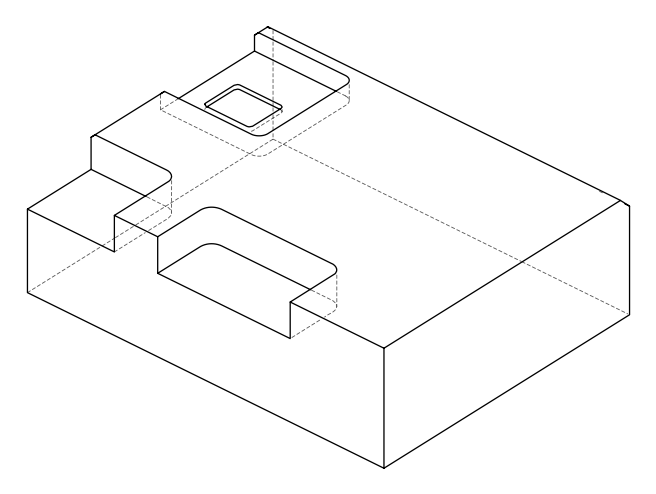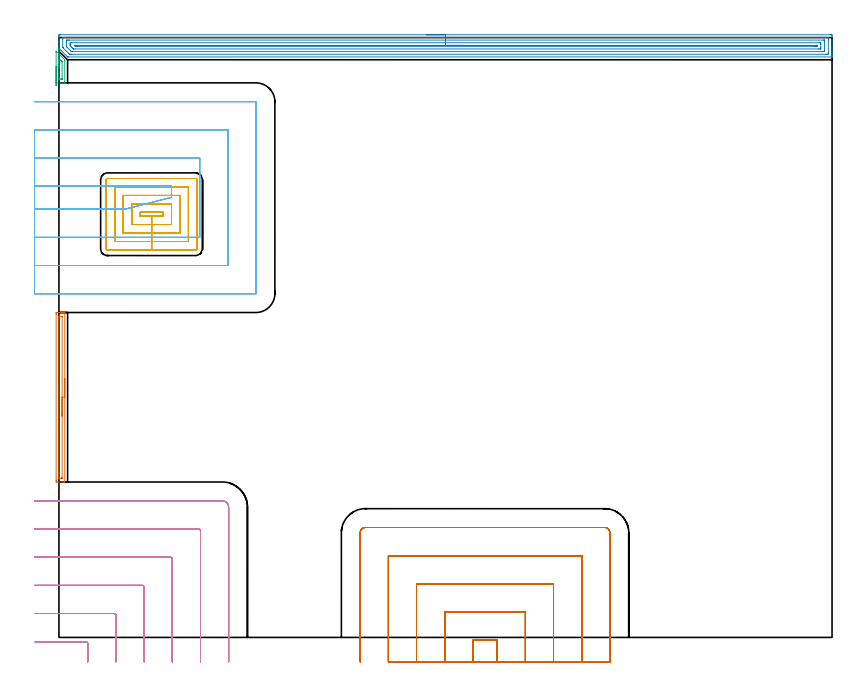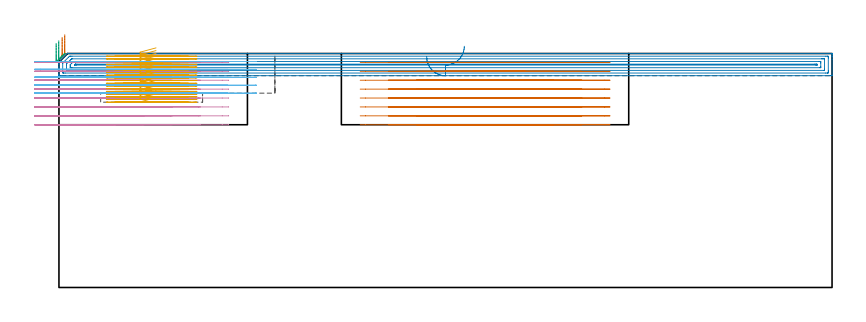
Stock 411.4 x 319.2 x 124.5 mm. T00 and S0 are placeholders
(PLAN: 7 operations, 3 tool changes, 86.7 min)
(1 AREA_MILL | FG_CHAMFER_SURFACE | UGT0205_001 | 1.62 min | 1020 mm3)
(2 AREA_MILL_1 | FG_CHAMFER_SURFACE_1 | UGT0205_001 | 16.6 min | 28641 mm3)
(3 AREA_MILL_2 | FG_CHAMFER_SURFACE_2 | UGT0205_001 | 0.41 min | 178 mm3)
(4 MILL_CORNER_NOTCH_RECTANGULAR | CORNER_NOTCH_RECTANGULAR | UGT0201_094 | Follow Part, ap 5, ae 75% | 12.16 min | 312904 mm3)
(5 MILL_RECTANGULAR_POCKET | POCKET_RECTANGULAR_STRAIGHT | UGT0201_014 | Follow Part, ap 1.5, ae 75% | 19.99 min | 61458 mm3)
(6 MILL_SLOT | SLOT_PARTIAL_RECTANGULAR | UGT0201_094 | Follow Part, ap 5, ae 75% | 13.62 min | 245190 mm3)
(7 MILL_SLOT_1 | SLOT_PARTIAL_RECTANGULAR_1 | UGT0201_094 | Follow Part, ap 5, ae 75% | 22.3 min | 394346 mm3)
(TOOL UGT0205_001 | Chamfer Mill 20 x 3 x 45 deg. | D20 FL50 Z2)
(TOOL UGT0201_094 | End mill 20 mm | D20 FL38 Z4)
(TOOL UGT0201_014 | End mill 6 mm | D6 FL24 Z4)
(OP 1 AREA_MILL)
G17 G21 G94 G90
T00 M6
G54
G17 G0 G90 X3.1 Y137.8 S1061 M3
G43 Z134.5 H0
G94 G1 Y137.762 Z133.628 F250.
Y137.648 Z132.763
Y137.459 Z131.912
Y137.197 Z131.08
Y136.863 Z130.274
Y136.46 Z129.5
Y135.992 Z128.764
Y135.46 Z128.072
Y134.871 Z127.429
Y134.228 Z126.839
Y133.536 Z126.308
Y132.8 Z125.84
Y132.026 Z125.437
Y131.22 Z125.103
Y130.388 Z124.841
Y129.536 Z124.652
Y128.672 Z124.538
Y127.8 Z124.5
Y82.832
X3.097 Y82.71 Z124.488
X3.077 Y82.707 Z124.468
X2.787 Y82.7 Z124.186
X2.213 Z123.612
X1.687 Z123.082
X-0.35 Z121.047
X-0.974 Y82.701 Z120.421
X-1.218 Y82.703 Z120.176
X-1.49 Y82.708 Z119.905
X-1.493 Y82.756 Z119.903
X-1.499 Y83.277 Z119.901
X-1.5 Y83.806 Z119.9
Y171.961
X-1.499 Y172.323 Z119.901
X-1.493 Y172.844 Z119.903
X-1.491 Y172.892 Z119.905
X-0.974 Y172.9 Z120.421
X-0.35 Z121.047
X-0.087 Z121.31
X1.687 Z123.082
X2.214 Z123.612
X2.574 Z123.972
X2.788 Z124.187
X3.077 Y172.893 Z124.468
X3.097 Y172.89 Z124.488
X3.1 Y172.768 Z124.5
Y127.8
X1.686 Z123.086
Y85.059
X1.682 Y84.836 Z123.082
X1.679 Y84.727 Z123.079
X1.674 Y84.71 Z123.074
X1.615 Y84.706 Z123.015
X1.514 Y84.703 Z122.914
X1.157 Y84.7 Z122.557
X0.047 Y84.701 Z121.447
X-0.028 Y84.703 Z121.372
X-0.06 Y84.706 Z121.34
X-0.077 Y84.71 Z121.323
X-0.079 Y84.727 Z121.321
X-0.083 Y84.836 Z121.317
X-0.086 Y85.057 Z121.314
Y170.541
X-0.082 Y170.764 Z121.318
X-0.079 Y170.873 Z121.321
X-0.074 Y170.89 Z121.326
X-0.015 Y170.894 Z121.385
X0.086 Y170.897 Z121.486
X0.443 Y170.9 Z121.843
X1.553 Y170.899 Z122.953
X1.628 Y170.897 Z123.028
X1.659 Y170.894 Z123.059
X1.677 Y170.89 Z123.077
X1.679 Y170.873 Z123.079
X1.683 Y170.764 Z123.083
X1.686 Y170.543 Z123.086
Y127.8
Y126.928 Z123.124
Y126.064 Z123.238
Y125.212 Z123.427
Y124.38 Z123.689
Y123.574 Z124.023
Y122.8 Z124.426
Y122.064 Z124.894
Y121.372 Z125.425
Y120.729 Z126.015
Y120.14 Z126.658
Y119.608 Z127.35
Y119.14 Z128.086
Y118.737 Z128.86
Y118.403 Z129.666
Y118.141 Z130.498
Y117.952 Z131.349
Y117.838 Z132.214
Y117.8 Z133.086
G0 Z134.5
M5
M2
(OP 2 AREA_MILL_1)
G17 G21 G94 G90
T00 M6
G54
G17 G0 G90 X195.7 Y320.7 S1061 M3
G43 Z134.5 H0
Z122.7
G94 G1 X195.738 Z121.828 F250.
X195.852 Z120.963
X196.041 Z120.112
X196.303 Z119.28
X196.637 Z118.474
X197.04 Z117.7
X197.509 Z116.964
X198.04 Z116.272
X198.629 Z115.629
X199.272 Z115.04
X199.964 Z114.508
X200.7 Z114.04
X201.474 Z113.637
X202.28 Z113.303
X203.112 Z113.041
X203.964 Z112.852
X204.828 Z112.738
X205.7 Z112.7
X410.779
X411.11 Y320.697 Z112.702
X411.39 Y320.692 Z112.706
X411.4 Y320.408 Z112.99
Y312.132 Z121.263
Y310.7 Z122.696
Y310.353 Z123.042
Y309.658 Z123.742
Y309.34 Z124.059
Y308.946 Z124.445
X411.391 Y308.903 Z124.488
X411.226 Y308.9 Z124.5
X5.089
X4.6 Y308.907 Z124.493
X4.572 Y308.928 Z124.472
X0.175 Y313.325 Z120.073
X0.038 Y313.466 Z119.933
X0.01 Y313.497 Z119.901
X0. Y313.813 Z119.586
Y314.105 Z119.295
Y314.8 Z118.595
Y316.037 Z117.36
Y316.579 Z116.815
Y317.098 Z116.298
Y319.866 Z113.531
X0.002 Y320.137 Z113.26
X0.008 Y320.692 Z112.706
X0.061 Y320.694 Z112.703
X0.621 Y320.7 Z112.7
X205.7
Y319.286 Z114.114
X408.059
X408.954 Y319.284 Z114.116
X408.991 Y319.282 Z114.118
X409.39 Y319.247 Z114.153
X409.398 Y318.842 Z114.558
X409.4 Y318.358 Z115.042
Y317.951 Z115.449
Y311.242 Z122.158
X409.398 Y310.837 Z122.563
X409.39 Y310.353 Z123.047
X409.027 Y310.317 Z123.083
X408.991 Y310.316 Z123.084
X408.137 Y310.314 Z123.086
X6.915
X6.02 Y310.316 Z123.084
X5.983 Y310.318 Z123.082
X5.609 Y310.353 Z123.047
X5.089 Y310.862 Z122.538
X2.409 Y313.541 Z119.859
X2.225 Y313.728 Z119.672
X2.05 Y313.911 Z119.489
X2.01 Y313.973 Z119.427
X2.005 Y314.031 Z119.369
X2.001 Y314.152 Z119.248
X2. Y318.358 Z115.042
X2.002 Y318.763 Z114.637
X2.01 Y319.247 Z114.153
X2.373 Y319.283 Z114.117
X2.409 Y319.284 Z114.116
X3.263 Y319.286 Z114.114
X205.7
Y317.872 Z115.528
X406.8 Y317.871 Z115.529
X407.204 Y317.869 Z115.531
X407.339 Y317.867 Z115.533
X407.379 Y317.865 Z115.535
X407.39 Y317.793 Z115.607
X407.395 Y317.663 Z115.737
X407.398 Y317.468 Z115.932
X407.4 Y317.274 Z116.126
X407.399 Y312.132 Z121.268
X407.397 Y311.94 Z121.46
X407.39 Y311.749 Z121.651
X407.204 Y311.736 Z121.664
X406.713 Y311.731 Z121.669
X406.311 Y311.729 Z121.671
X405.822
X7.282
X6.877 Y311.73 Z121.67
X6.742 Y311.732 Z121.668
X6.694 Y311.735 Z121.665
X6.672 Y311.739 Z121.661
X6.653 Y311.755 Z121.645
X6.574 Y311.829 Z121.571
X6.268 Y312.132 Z121.268
X5.983 Y312.416 Z120.984
X4.196 Y314.205 Z119.195
X4.052 Y314.356 Z119.044
X4.018 Y314.393 Z119.007
X4.01 Y314.476 Z118.924
X4.005 Y314.605 Z118.795
X4.001 Y314.8 Z118.6
X4. Y314.995 Z118.405
Y316.774 Z116.626
X4.001 Y317.468 Z115.932
X4.003 Y317.661 Z115.739
X4.01 Y317.852 Z115.548
X4.196 Y317.865 Z115.535
X4.687 Y317.869 Z115.531
X5.089 Y317.871 Z115.529
X5.578 Y317.872 Z115.528
X205.7
Y316.457 Z116.943
X404.646
X405.32 Y316.45 Z116.95
X405.39 Y316.445 Z116.955
X405.395 Y316.345 Z117.055
X405.398 Y316.132 Z117.268
X405.4 Y315.707 Z117.693
Y313.928 Z119.472
X405.398 Y313.474 Z119.926
X405.395 Y313.256 Z120.144
X405.39 Y313.154 Z120.246
X405.288 Y313.149 Z120.251
X404.524 Y313.143 Z120.257
X404.401
X8.541
X7.77 Y313.148 Z120.252
X7.726 Y313.15 Z120.25
X7.685 Y313.176 Z120.224
X7.606 Y313.247 Z120.153
X7.492 Y313.357 Z120.043
X6.877 Y313.972 Z119.428
X6.06 Y314.8 Z118.6
X6.01 Y314.857 Z118.543
X6.005 Y314.909 Z118.491
X6.002 Y315.018 Z118.382
X6. Y315.236 Z118.164
Y315.689 Z117.711
X6.002 Y316.132 Z117.268
X6.005 Y316.345 Z117.055
X6.01 Y316.445 Z116.955
X6.08 Y316.45 Z116.95
X6.754 Y316.457 Z116.943
X6.877
X205.7
Y315.043 Z118.357
X402.736
X403.388 Y315.041 Z118.359
X403.39 Y315.039 Z118.361
X403.397 Y315.032 Z118.368
X403.394 Y314.8 Z118.6
X403.39 Y314.635 Z118.765
X403.379 Y314.564 Z118.836
X403.225 Y314.561 Z118.839
X402.979 Y314.558 Z118.842
X402.736 Y314.557 Z118.843
X402.087
X9.557
X8.906 Y314.559 Z118.841
X8.787 Y314.562 Z118.838
X8.76 Y314.564 Z118.836
X8.726 Y314.584 Z118.816
X8.664 Y314.639 Z118.761
X8.503 Y314.8 Z118.6
X8.342 Y314.968 Z118.432
X8.289 Y315.037 Z118.363
X8.338 Y315.039 Z118.361
X8.421 Y315.042 Z118.358
X8.664 Y315.043 Z118.357
X9.313
X205.7
X206.572 Z118.395
X207.437 Z118.509
X208.288 Z118.698
X209.12 Z118.96
X209.926 Z119.294
X210.7 Z119.697
X211.436 Z120.165
X212.128 Z120.696
X212.771 Z121.286
X213.36 Z121.929
X213.892 Z122.621
X214.36 Z123.357
X214.763 Z124.131
X215.097 Z124.937
X215.359 Z125.769
X215.548 Z126.62
X215.662 Z127.485
X215.7 Z128.357
G0 Z134.5
M5
M2
(OP 3 AREA_MILL_2)
G17 G21 G94 G90
T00 M6
G54
G17 G0 G90 X-1.5 Y293.55 S1061 M3
G43 Z134.5 H0
Z129.9
G94 G1 Y293.588 Z129.028 F250.
Y293.702 Z128.164
Y293.891 Z127.312
Y294.153 Z126.48
Y294.487 Z125.674
Y294.89 Z124.9
Y295.358 Z124.164
Y295.89 Z123.472
Y296.479 Z122.829
Y297.122 Z122.24
Y297.814 Z121.708
Y298.55 Z121.24
Y299.324 Z120.837
Y300.13 Z120.503
Y300.962 Z120.241
Y301.813 Z120.052
Y302.678 Z119.938
Y303.55 Z119.9
Y311.831
X-1.498 Y311.911 Z119.901
X-1.491 Y311.983 Z119.905
X-1.417 Y311.916 Z119.979
X-1.303 Y311.803 Z120.095
X3.028 Y307.472 Z124.427
X3.099 Y307.395 Z124.485
X3.1 Y307.087 Z124.5
X3.098 Y295.591 Z124.498
X3.095 Y295.147 Z124.495
Y295.122 Z124.492
X3.092 Y295.103 Z124.487
X3.091 Y295.101 Z124.486
X3.036 Y295.1 Z124.433
X2.983 Z124.381
X-1.221 Z120.177
X-1.491 Y295.11 Z119.905
X-1.499 Y295.314 Z119.899
X-1.5 Y303.55 Z119.9
X-0.086 Z121.314
Y307.97
X-0.081 Y308.08 Z121.319
X-0.079 Y308.117 Z121.321
X-0.012 Y308.062 Z121.388
X1.125 Y306.924 Z122.525
X1.445 Y306.598 Z122.845
X1.656 Y306.383 Z123.056
X1.679 Y306.338 Z123.079
X1.681 Y306.314 Z123.081
X1.686 Y306.204 Z123.086
X1.684 Y297.362 Z123.084
X1.68 Y297.14 Z123.08
X1.678 Y297.116 Z123.078
X1.675 Y297.11 Z123.075
X1.634 Y297.107 Z123.034
X1.495 Y297.102 Z122.895
X1.321 Y297.1 Z122.721
X1.061 Z122.461
X-0.01 Y297.101 Z121.39
X-0.04 Y297.104 Z121.36
X-0.07 Y297.11 Z121.33
X-0.079 Y297.118 Z121.321
X-0.081 Y297.14 Z121.319
X-0.086 Y297.359 Z121.314
Y303.55
Y304.422 Z121.352
Y305.286 Z121.466
Y306.138 Z121.655
Y306.97 Z121.917
Y307.776 Z122.251
Y308.55 Z122.654
Y309.286 Z123.123
Y309.978 Z123.654
Y310.621 Z124.243
Y311.21 Z124.886
Y311.741 Z125.578
Y312.21 Z126.314
Y312.613 Z127.088
Y312.947 Z127.894
Y313.209 Z128.726
Y313.398 Z129.578
Y313.512 Z130.443
Y313.55 Z131.314
G0 Z134.5
M5
M2
(OP 4 MILL_CORNER_NOTCH_RECTANGULAR)
G17 G21 G94 G90
T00 M6
G54
G17 G0 G90 X15.3 Y-13. S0 M3
G43 Z134.5 H0
Z119.762
G94 G1 Y-10. F250.
Y-3.294 F500.
G3 X14.306 Y-2.3 R1.
G1 X-9.732
X-12.732 F250.
G0 Z134.5
X30.3 Y-13.
Z119.762
G1 Y-10.
Y11.706 F500.
G3 X29.306 Y12.7 R1.
G1 X-10.
X-13. F250.
G0 Z134.5
X45.3 Y-13.
Z119.762
G1 Y-10.
Y26.705 F500.
G3 X44.305 Y27.7 R1.
G1 X-10.
X-13. F250.
G0 Z134.5
X60.3 Y-13.
Z119.762
G1 Y-10.
Y41.705 F500.
G3 X59.305 Y42.7 R1.
G1 X-10.
X-13. F250.
G0 Z134.5
X75.3 Y-13.
Z119.762
G1 Y-10.
Y56.705 F500.
G3 X74.305 Y57.7 R1.
G1 X-10.
X-13. F250.
G0 Z134.5
X90.3 Y-13.
Z119.762
G1 Y-10.
Y69.3 F500.
G3 X86.9 Y72.7 R3.4
G1 X-10.
X-13. F250.
G0 Z134.5
X15.3 Y-13.
Z115.025
G1 Y-10.
Y-3.294 F500.
G3 X14.306 Y-2.3 R1.
G1 X-9.732
X-12.732 F250.
G0 Z134.5
X30.3 Y-13.
Z115.025
G1 Y-10.
Y11.706 F500.
G3 X29.306 Y12.7 R1.
G1 X-10.
X-13. F250.
G0 Z134.5
X45.3 Y-13.
Z115.025
G1 Y-10.
Y26.705 F500.
G3 X44.305 Y27.7 R1.
G1 X-10.
X-13. F250.
G0 Z134.5
X60.3 Y-13.
Z115.025
G1 Y-10.
Y41.705 F500.
G3 X59.305 Y42.7 R1.
G1 X-10.
X-13. F250.
G0 Z134.5
X75.3 Y-13.
Z115.025
G1 Y-10.
Y56.705 F500.
G3 X74.305 Y57.7 R1.
G1 X-10.
X-13. F250.
G0 Z134.5
X90.3 Y-13.
Z115.025
G1 Y-10.
Y69.3 F500.
G3 X86.9 Y72.7 R3.4
G1 X-10.
X-13. F250.
G0 Z134.5
X15.3 Y-13.
Z110.287
G1 Y-10.
Y-3.294 F500.
G3 X14.306 Y-2.3 R1.
G1 X-9.732
X-12.732 F250.
G0 Z134.5
X30.3 Y-13.
Z110.287
G1 Y-10.
Y11.706 F500.
G3 X29.306 Y12.7 R1.
G1 X-10.
X-13. F250.
G0 Z134.5
X45.3 Y-13.
Z110.287
G1 Y-10.
Y26.705 F500.
G3 X44.305 Y27.7 R1.
G1 X-10.
X-13. F250.
G0 Z134.5
X60.3 Y-13.
Z110.287
G1 Y-10.
Y41.705 F500.
G3 X59.305 Y42.7 R1.
G1 X-10.
X-13. F250.
G0 Z134.5
X75.3 Y-13.
Z110.287
G1 Y-10.
Y56.705 F500.
G3 X74.305 Y57.7 R1.
G1 X-10.
X-13. F250.
G0 Z134.5
X90.3 Y-13.
Z110.287
G1 Y-10.
Y69.3 F500.
G3 X86.9 Y72.7 R3.4
G1 X-10.
X-13. F250.
G0 Z134.5
X15.3 Y-13.
Z105.55
G1 Y-10.
Y-3.294 F500.
G3 X14.306 Y-2.3 R1.
G1 X-9.732
X-12.732 F250.
G0 Z134.5
X30.3 Y-13.
Z105.55
G1 Y-10.
Y11.706 F500.
G3 X29.306 Y12.7 R1.
G1 X-10.
X-13. F250.
G0 Z134.5
X45.3 Y-13.
Z105.55
G1 Y-10.
Y26.705 F500.
G3 X44.305 Y27.7 R1.
G1 X-10.
X-13. F250.
G0 Z134.5
X60.3 Y-13.
Z105.55
G1 Y-10.
Y41.705 F500.
G3 X59.305 Y42.7 R1.
G1 X-10.
X-13. F250.
G0 Z134.5
X75.3 Y-13.
Z105.55
G1 Y-10.
Y56.705 F500.
G3 X74.305 Y57.7 R1.
G1 X-10.
X-13. F250.
G0 Z134.5
X90.3 Y-13.
Z105.55
G1 Y-10.
Y69.3 F500.
G3 X86.9 Y72.7 R3.4
G1 X-10.
X-13. F250.
G0 Z134.5
X15.3 Y-13.
Z100.812
G1 Y-10.
Y-3.294 F500.
G3 X14.306 Y-2.3 R1.
G1 X-9.732
X-12.732 F250.
G0 Z134.5
X30.3 Y-13.
Z100.812
G1 Y-10.
Y11.706 F500.
G3 X29.306 Y12.7 R1.
G1 X-10.
X-13. F250.
G0 Z134.5
X45.3 Y-13.
Z100.812
G1 Y-10.
Y26.705 F500.
G3 X44.305 Y27.7 R1.
G1 X-10.
X-13. F250.
G0 Z134.5
X60.3 Y-13.
Z100.812
G1 Y-10.
Y41.705 F500.
G3 X59.305 Y42.7 R1.
G1 X-10.
X-13. F250.
G0 Z134.5
X75.3 Y-13.
Z100.812
G1 Y-10.
Y56.705 F500.
G3 X74.305 Y57.7 R1.
G1 X-10.
X-13. F250.
G0 Z134.5
X90.3 Y-13.
Z100.812
G1 Y-10.
Y69.3 F500.
G3 X86.9 Y72.7 R3.4
G1 X-10.
X-13. F250.
G0 Z134.5
X15.3 Y-13.
Z96.075
G1 Y-10.
Y-3.294 F500.
G3 X14.306 Y-2.3 R1.
G1 X-9.732
X-12.732 F250.
G0 Z134.5
X30.3 Y-13.
Z96.075
G1 Y-10.
Y11.706 F500.
G3 X29.306 Y12.7 R1.
G1 X-10.
X-13. F250.
G0 Z134.5
X45.3 Y-13.
Z96.075
G1 Y-10.
Y26.705 F500.
G3 X44.305 Y27.7 R1.
G1 X-10.
X-13. F250.
G0 Z134.5
X60.3 Y-13.
Z96.075
G1 Y-10.
Y41.705 F500.
G3 X59.305 Y42.7 R1.
G1 X-10.
X-13. F250.
G0 Z134.5
X75.3 Y-13.
Z96.075
G1 Y-10.
Y56.705 F500.
G3 X74.305 Y57.7 R1.
G1 X-10.
X-13. F250.
G0 Z134.5
X90.3 Y-13.
Z96.075
G1 Y-10.
Y69.3 F500.
G3 X86.9 Y72.7 R3.4
G1 X-10.
X-13. F250.
G0 Z134.5
X15.3 Y-13.
Z91.337
G1 Y-10.
Y-3.294 F500.
G3 X14.306 Y-2.3 R1.
G1 X-9.732
X-12.732 F250.
G0 Z134.5
X30.3 Y-13.
Z91.337
G1 Y-10.
Y11.706 F500.
G3 X29.306 Y12.7 R1.
G1 X-10.
X-13. F250.
G0 Z134.5
X45.3 Y-13.
Z91.337
G1 Y-10.
Y26.705 F500.
G3 X44.305 Y27.7 R1.
G1 X-10.
X-13. F250.
G0 Z134.5
X60.3 Y-13.
Z91.337
G1 Y-10.
Y41.705 F500.
G3 X59.305 Y42.7 R1.
G1 X-10.
X-13. F250.
G0 Z134.5
X75.3 Y-13.
Z91.337
G1 Y-10.
Y56.705 F500.
G3 X74.305 Y57.7 R1.
G1 X-10.
X-13. F250.
G0 Z134.5
X90.3 Y-13.
Z91.337
G1 Y-10.
Y69.3 F500.
G3 X86.9 Y72.7 R3.4
G1 X-10.
X-13. F250.
G0 Z134.5
X15.3 Y-13.
Z86.6
G1 Y-10.
Y-3.294 F500.
G3 X14.306 Y-2.3 R1.
G1 X-9.732
X-12.732 F250.
G0 Z134.5
X30.3 Y-13.
Z86.6
G1 Y-10.
Y11.706 F500.
G3 X29.306 Y12.7 R1.
G1 X-10.
X-13. F250.
G0 Z134.5
X45.3 Y-13.
Z86.6
G1 Y-10.
Y26.705 F500.
G3 X44.305 Y27.7 R1.
G1 X-10.
X-13. F250.
G0 Z134.5
X60.3 Y-13.
Z86.6
G1 Y-10.
Y41.705 F500.
G3 X59.305 Y42.7 R1.
G1 X-10.
X-13. F250.
G0 Z134.5
X75.3 Y-13.
Z86.6
G1 Y-10.
Y56.705 F500.
G3 X74.305 Y57.7 R1.
G1 X-10.
X-13. F250.
G0 Z134.5
X90.3 Y-13.
Z86.6
G1 Y-10.
Y69.3 F500.
G3 X86.9 Y72.7 R3.4
G1 X-10.
X-13. F250.
G0 Z134.5
M5
M2
(OP 5 MILL_RECTANGULAR_POCKET)
G17 G21 G94 G90
T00 M6
G54
G17 G0 G90 X51.666 Y226.2 S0 M3
G43 Z134.5 H0
Z127.5
G94 G1 X43.2 Z125.231 F250.
Y224.2 Z124.696
X49.3 Z123.061
X55.4 F500.
Y226.2
X43.2
Y224.2
X49.3
Y219.7
X59.9
Y230.7
X38.7
Y219.7
X49.3
Y215.2
X64.4
Y235.2
X34.2
Y215.2
X49.3
Y210.7
X68.9
Y239.7
X29.7
Y210.7
X49.3
Y206.2
X72.8
G3 X73.4 Y206.8 R0.6
G1 Y243.6
G3 X72.8 Y244.2 R0.6
G1 X25.8
G3 X25.2 Y243.6 R0.6
G1 Y206.8
G3 X25.8 Y206.2 R0.6
G1 X49.3
X50.3
G0 X51.666 Y226.2 Z126.061
G1 X43.2 Z123.793 F250.
Y224.2 Z123.257
X49.3 Z121.622
X55.4 F500.
Y226.2
X43.2
Y224.2
X49.3
Y219.7
X59.9
Y230.7
X38.7
Y219.7
X49.3
Y215.2
X64.4
Y235.2
X34.2
Y215.2
X49.3
Y210.7
X68.9
Y239.7
X29.7
Y210.7
X49.3
Y206.2
X72.8
G3 X73.4 Y206.8 R0.6
G1 Y243.6
G3 X72.8 Y244.2 R0.6
G1 X25.8
G3 X25.2 Y243.6 R0.6
G1 Y206.8
G3 X25.8 Y206.2 R0.6
G1 X49.3
X50.3
G0 X51.666 Y226.2 Z124.622
G1 X43.2 Z122.354 F250.
Y224.2 Z121.818
X49.3 Z120.183
X55.4 F500.
Y226.2
X43.2
Y224.2
X49.3
Y219.7
X59.9
Y230.7
X38.7
Y219.7
X49.3
Y215.2
X64.4
Y235.2
X34.2
Y215.2
X49.3
Y210.7
X68.9
Y239.7
X29.7
Y210.7
X49.3
Y206.2
X72.8
G3 X73.4 Y206.8 R0.6
G1 Y243.6
G3 X72.8 Y244.2 R0.6
G1 X25.8
G3 X25.2 Y243.6 R0.6
G1 Y206.8
G3 X25.8 Y206.2 R0.6
G1 X49.3
X50.3
G0 X51.666 Y226.2 Z123.183
G1 X43.2 Z120.915 F250.
Y224.2 Z120.379
X49.3 Z118.744
X55.4 F500.
Y226.2
X43.2
Y224.2
X49.3
Y219.7
X59.9
Y230.7
X38.7
Y219.7
X49.3
Y215.2
X64.4
Y235.2
X34.2
Y215.2
X49.3
Y210.7
X68.9
Y239.7
X29.7
Y210.7
X49.3
Y206.2
X72.8
G3 X73.4 Y206.8 R0.6
G1 Y243.6
G3 X72.8 Y244.2 R0.6
G1 X25.8
G3 X25.2 Y243.6 R0.6
G1 Y206.8
G3 X25.8 Y206.2 R0.6
G1 X49.3
X50.3
G0 X51.666 Y226.2 Z121.744
G1 X43.2 Z119.476 F250.
Y224.2 Z118.94
X49.3 Z117.305
X55.4 F500.
Y226.2
X43.2
Y224.2
X49.3
Y219.7
X59.9
Y230.7
X38.7
Y219.7
X49.3
Y215.2
X64.4
Y235.2
X34.2
Y215.2
X49.3
Y210.7
X68.9
Y239.7
X29.7
Y210.7
X49.3
Y206.2
X72.8
G3 X73.4 Y206.8 R0.6
G1 Y243.6
G3 X72.8 Y244.2 R0.6
G1 X25.8
G3 X25.2 Y243.6 R0.6
G1 Y206.8
G3 X25.8 Y206.2 R0.6
G1 X49.3
X50.3
G0 X51.666 Y226.2 Z120.305
G1 X43.2 Z118.037 F250.
Y224.2 Z117.501
X49.3 Z115.867
X55.4 F500.
Y226.2
X43.2
Y224.2
X49.3
Y219.7
X59.9
Y230.7
X38.7
Y219.7
X49.3
Y215.2
X64.4
Y235.2
X34.2
Y215.2
X49.3
Y210.7
X68.9
Y239.7
X29.7
Y210.7
X49.3
Y206.2
X72.8
G3 X73.4 Y206.8 R0.6
G1 Y243.6
G3 X72.8 Y244.2 R0.6
G1 X25.8
G3 X25.2 Y243.6 R0.6
G1 Y206.8
G3 X25.8 Y206.2 R0.6
G1 X49.3
X50.3
G0 X51.666 Y226.2 Z118.867
G1 X43.2 Z116.598 F250.
Y224.2 Z116.062
X49.3 Z114.428
X55.4 F500.
Y226.2
X43.2
Y224.2
X49.3
Y219.7
X59.9
Y230.7
X38.7
Y219.7
X49.3
Y215.2
X64.4
Y235.2
X34.2
Y215.2
X49.3
Y210.7
X68.9
Y239.7
X29.7
Y210.7
X49.3
Y206.2
X72.8
G3 X73.4 Y206.8 R0.6
G1 Y243.6
G3 X72.8 Y244.2 R0.6
G1 X25.8
G3 X25.2 Y243.6 R0.6
G1 Y206.8
G3 X25.8 Y206.2 R0.6
G1 X49.3
X50.3
G0 X51.666 Y226.2 Z117.428
G1 X43.2 Z115.159 F250.
Y224.2 Z114.623
X49.3 Z112.989
X55.4 F500.
Y226.2
X43.2
Y224.2
X49.3
Y219.7
X59.9
Y230.7
X38.7
Y219.7
X49.3
Y215.2
X64.4
Y235.2
X34.2
Y215.2
X49.3
Y210.7
X68.9
Y239.7
X29.7
Y210.7
X49.3
Y206.2
X72.8
G3 X73.4 Y206.8 R0.6
G1 Y243.6
G3 X72.8 Y244.2 R0.6
G1 X25.8
G3 X25.2 Y243.6 R0.6
G1 Y206.8
G3 X25.8 Y206.2 R0.6
G1 X49.3
X50.3
G0 X51.666 Y226.2 Z115.989
G1 X43.2 Z113.72 F250.
Y224.2 Z113.184
X49.3 Z111.55
X55.4 F500.
Y226.2
X43.2
Y224.2
X49.3
Y219.7
X59.9
Y230.7
X38.7
Y219.7
X49.3
Y215.2
X64.4
Y235.2
X34.2
Y215.2
X49.3
Y210.7
X68.9
Y239.7
X29.7
Y210.7
X49.3
Y206.2
X72.8
G3 X73.4 Y206.8 R0.6
G1 Y243.6
G3 X72.8 Y244.2 R0.6
G1 X25.8
G3 X25.2 Y243.6 R0.6
G1 Y206.8
G3 X25.8 Y206.2 R0.6
G1 X49.3
X50.3
G0 X51.666 Y226.2 Z114.55
G1 X43.2 Z112.281 F250.
Y224.2 Z111.746
X49.3 Z110.111
X55.4 F500.
Y226.2
X43.2
Y224.2
X49.3
Y219.7
X59.9
Y230.7
X38.7
Y219.7
X49.3
Y215.2
X64.4
Y235.2
X34.2
Y215.2
X49.3
Y210.7
X68.9
Y239.7
X29.7
Y210.7
X49.3
Y206.2
X72.8
G3 X73.4 Y206.8 R0.6
G1 Y243.6
G3 X72.8 Y244.2 R0.6
G1 X25.8
G3 X25.2 Y243.6 R0.6
G1 Y206.8
G3 X25.8 Y206.2 R0.6
G1 X49.3
X50.3
G0 X51.666 Y226.2 Z113.111
G1 X43.2 Z110.843 F250.
Y224.2 Z110.307
X49.3 Z108.672
X55.4 F500.
Y226.2
X43.2
Y224.2
X49.3
Y219.7
X59.9
Y230.7
X38.7
Y219.7
X49.3
Y215.2
X64.4
Y235.2
X34.2
Y215.2
X49.3
Y210.7
X68.9
Y239.7
X29.7
Y210.7
X49.3
Y206.2
X72.8
G3 X73.4 Y206.8 R0.6
G1 Y243.6
G3 X72.8 Y244.2 R0.6
G1 X25.8
G3 X25.2 Y243.6 R0.6
G1 Y206.8
G3 X25.8 Y206.2 R0.6
G1 X49.3
X50.3
G0 X51.666 Y226.2 Z111.672
G1 X43.2 Z109.404 F250.
Y224.2 Z108.868
X49.3 Z107.233
X55.4 F500.
Y226.2
X43.2
Y224.2
X49.3
Y219.7
X59.9
Y230.7
X38.7
Y219.7
X49.3
Y215.2
X64.4
Y235.2
X34.2
Y215.2
X49.3
Y210.7
X68.9
Y239.7
X29.7
Y210.7
X49.3
Y206.2
X72.8
G3 X73.4 Y206.8 R0.6
G1 Y243.6
G3 X72.8 Y244.2 R0.6
G1 X25.8
G3 X25.2 Y243.6 R0.6
G1 Y206.8
G3 X25.8 Y206.2 R0.6
G1 X49.3
X50.3
G0 X51.666 Y226.2 Z110.233
G1 X43.2 Z107.965 F250.
Y224.2 Z107.429
X49.3 Z105.794
X55.4 F500.
Y226.2
X43.2
Y224.2
X49.3
Y219.7
X59.9
Y230.7
X38.7
Y219.7
X49.3
Y215.2
X64.4
Y235.2
X34.2
Y215.2
X49.3
Y210.7
X68.9
Y239.7
X29.7
Y210.7
X49.3
Y206.2
X72.8
G3 X73.4 Y206.8 R0.6
G1 Y243.6
G3 X72.8 Y244.2 R0.6
G1 X25.8
G3 X25.2 Y243.6 R0.6
G1 Y206.8
G3 X25.8 Y206.2 R0.6
G1 X49.3
X50.3
G0 X51.666 Y226.2 Z108.794
G1 X43.2 Z106.526 F250.
Y224.2 Z105.99
X49.3 Z104.356
X55.4 F500.
Y226.2
X43.2
Y224.2
X49.3
Y219.7
X59.9
Y230.7
X38.7
Y219.7
X49.3
Y215.2
X64.4
Y235.2
X34.2
Y215.2
X49.3
Y210.7
X68.9
Y239.7
X29.7
Y210.7
X49.3
Y206.2
X72.8
G3 X73.4 Y206.8 R0.6
G1 Y243.6
G3 X72.8 Y244.2 R0.6
G1 X25.8
G3 X25.2 Y243.6 R0.6
G1 Y206.8
G3 X25.8 Y206.2 R0.6
G1 X49.3
X50.3
G0 X51.666 Y226.2 Z107.356
G1 X43.2 Z105.087 F250.
Y224.2 Z104.551
X49.3 Z102.917
X55.4 F500.
Y226.2
X43.2
Y224.2
X49.3
Y219.7
X59.9
Y230.7
X38.7
Y219.7
X49.3
Y215.2
X64.4
Y235.2
X34.2
Y215.2
X49.3
Y210.7
X68.9
Y239.7
X29.7
Y210.7
X49.3
Y206.2
X72.8
G3 X73.4 Y206.8 R0.6
G1 Y243.6
G3 X72.8 Y244.2 R0.6
G1 X25.8
G3 X25.2 Y243.6 R0.6
G1 Y206.8
G3 X25.8 Y206.2 R0.6
G1 X49.3
X50.3
G0 X51.666 Y226.2 Z105.917
G1 X43.2 Z103.648 F250.
Y224.2 Z103.112
X49.3 Z101.478
X55.4 F500.
Y226.2
X43.2
Y224.2
X49.3
Y219.7
X59.9
Y230.7
X38.7
Y219.7
X49.3
Y215.2
X64.4
Y235.2
X34.2
Y215.2
X49.3
Y210.7
X68.9
Y239.7
X29.7
Y210.7
X49.3
Y206.2
X72.8
G3 X73.4 Y206.8 R0.6
G1 Y243.6
G3 X72.8 Y244.2 R0.6
G1 X25.8
G3 X25.2 Y243.6 R0.6
G1 Y206.8
G3 X25.8 Y206.2 R0.6
G1 X49.3
X50.3
G0 X51.666 Y226.2 Z104.478
G1 X43.2 Z102.209 F250.
Y224.2 Z101.673
X49.3 Z100.039
X55.4 F500.
Y226.2
X43.2
Y224.2
X49.3
Y219.7
X59.9
Y230.7
X38.7
Y219.7
X49.3
Y215.2
X64.4
Y235.2
X34.2
Y215.2
X49.3
Y210.7
X68.9
Y239.7
X29.7
Y210.7
X49.3
Y206.2
X72.8
G3 X73.4 Y206.8 R0.6
G1 Y243.6
G3 X72.8 Y244.2 R0.6
G1 X25.8
G3 X25.2 Y243.6 R0.6
G1 Y206.8
G3 X25.8 Y206.2 R0.6
G1 X49.3
X50.3
G0 X51.666 Y226.2 Z103.039
G1 X43.2 Z100.77 F250.
Y224.2 Z100.234
X49.3 Z98.6
X55.4 F500.
Y226.2
X43.2
Y224.2
X49.3
Y219.7
X59.9
Y230.7
X38.7
Y219.7
X49.3
Y215.2
X64.4
Y235.2
X34.2
Y215.2
X49.3
Y210.7
X68.9
Y239.7
X29.7
Y210.7
X49.3
Y206.2
X72.8
G3 X73.4 Y206.8 R0.6
G1 Y243.6
G3 X72.8 Y244.2 R0.6
G1 X25.8
G3 X25.2 Y243.6 R0.6
G1 Y206.8
G3 X25.8 Y206.2 R0.6
G1 X49.3
X50.3
G0 Z134.5
M5
M2
(OP 6 MILL_SLOT)
G17 G21 G94 G90
T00 M6
G54
G17 G0 G90 X-13. Y227.9 S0 M3
G43 Z134.5 H0
Z120.28
G94 G1 X-10. F250.
X32.2 F500.
X35.2 F250.
X59.9 Y234.199 F500.
Y237.199 F250.
Y240.1 F500.
X-10.
X-13. F250.
Y212.9
X-10.
X74.9 F500.
Y255.1
X-10.
X-13. F250.
Y197.9
X-10.
X89.9 F500.
Y270.1
X-10.
X-13. F250.
Y182.9
X-10.
X104.8 F500.
X104.855 Y182.905
X104.895 Y182.945
X104.9 Y183.
Y285.
X104.895 Y285.055
X104.855 Y285.095
X104.8 Y285.1
X-10.
X-13. F250.
G0 Y227.9 Z116.06
G1 X-10.
X32.2 F500.
X35.2 F250.
X59.9 Y234.199 F500.
Y237.199 F250.
Y240.1 F500.
X-10.
X-13. F250.
Y212.9
X-10.
X74.9 F500.
Y255.1
X-10.
X-13. F250.
Y197.9
X-10.
X89.9 F500.
Y270.1
X-10.
X-13. F250.
Y182.9
X-10.
X104.8 F500.
X104.855 Y182.905
X104.895 Y182.945
X104.9 Y183.
Y285.
X104.895 Y285.055
X104.855 Y285.095
X104.8 Y285.1
X-10.
X-13. F250.
G0 Y227.9 Z111.84
G1 X-10.
X32.2 F500.
X35.2 F250.
X59.9 Y234.2 F500.
Y237.2 F250.
Y240.1 F500.
X-10.
X-13. F250.
Y212.9
X-10.
X74.9 F500.
Y255.1
X-10.
X-13. F250.
Y197.9
X-10.
X89.9 F500.
Y270.1
X-10.
X-13. F250.
Y182.9
X-10.
X104.8 F500.
X104.855 Y182.905
X104.895 Y182.945
X104.9 Y183.
Y285.
X104.895 Y285.055
X104.855 Y285.095
X104.8 Y285.1
X-10.
X-13. F250.
G0 Y227.9 Z107.62
G1 X-10.
X32.2 F500.
X35.2 F250.
X59.9 Y234.2 F500.
Y237.2 F250.
Y240.1 F500.
X-10.
X-13. F250.
Y212.9
X-10.
X74.9 F500.
Y255.1
X-10.
X-13. F250.
Y197.9
X-10.
X89.9 F500.
Y270.1
X-10.
X-13. F250.
Y182.9
X-10.
X104.8 F500.
X104.855 Y182.905
X104.895 Y182.945
X104.9 Y183.
Y285.
X104.895 Y285.055
X104.855 Y285.095
X104.8 Y285.1
X-10.
X-13. F250.
G0 Y227.9 Z103.4
G1 X-10.
X32.2 F500.
X35.2 F250.
X59.9 Y234.2 F500.
Y237.2 F250.
Y240.1 F500.
X-10.
X-13. F250.
Y212.9
X-10.
X74.9 F500.
Y255.1
X-10.
X-13. F250.
Y197.9
X-10.
X89.9 F500.
Y270.1
X-10.
X-13. F250.
Y182.9
X-10.
X104.8 F500.
X104.855 Y182.905
X104.895 Y182.945
X104.9 Y183.
Y285.
X104.895 Y285.055
X104.855 Y285.095
X104.8 Y285.1
X-10.
X-13. F250.
G0 Z134.5
M5
M2
(OP 7 MILL_SLOT_1)
G17 G21 G94 G90
T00 M6
G54
G17 G0 G90 X233.2 Y-13. S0 M3
G43 Z134.5 H0
Z119.762
G94 G1 Y-10. F250.
Y-1.5 F500.
X220.3
Y-10.
Y-13. F250.
X248.2
Y-10.
Y13.5 F500.
X205.3
Y-10.
Y-13. F250.
X263.2
Y-10.
Y28.5 F500.
X190.3
Y-10.
Y-13. F250.
X278.2
Y-10.
Y43.5 F500.
X175.3
Y-10.
Y-13. F250.
X293.2
Y-10.
Y55.7 F500.
G3 X290.4 Y58.5 R2.8
G1 X163.1
G3 X160.3 Y55.7 R2.8
G1 Y-10.
Y-13. F250.
G0 X233.2 Z115.025
G1 Y-10.
Y-1.5 F500.
X220.3
Y-10.
Y-13. F250.
X248.2
Y-10.
Y13.5 F500.
X205.3
Y-10.
Y-13. F250.
X263.2
Y-10.
Y28.5 F500.
X190.3
Y-10.
Y-13. F250.
X278.2
Y-10.
Y43.5 F500.
X175.3
Y-10.
Y-13. F250.
X293.2
Y-10.
Y55.7 F500.
G3 X290.4 Y58.5 R2.8
G1 X163.1
G3 X160.3 Y55.7 R2.8
G1 Y-10.
Y-13. F250.
G0 X233.2 Z110.287
G1 Y-10.
Y-1.5 F500.
X220.3
Y-10.
Y-13. F250.
X248.2
Y-10.
Y13.5 F500.
X205.3
Y-10.
Y-13. F250.
X263.2
Y-10.
Y28.5 F500.
X190.3
Y-10.
Y-13. F250.
X278.2
Y-10.
Y43.5 F500.
X175.3
Y-10.
Y-13. F250.
X293.2
Y-10.
Y55.7 F500.
G3 X290.4 Y58.5 R2.8
G1 X163.1
G3 X160.3 Y55.7 R2.8
G1 Y-10.
Y-13. F250.
G0 X233.2 Z105.55
G1 Y-10.
Y-1.5 F500.
X220.3
Y-10.
Y-13. F250.
X248.2
Y-10.
Y13.5 F500.
X205.3
Y-10.
Y-13. F250.
X263.2
Y-10.
Y28.5 F500.
X190.3
Y-10.
Y-13. F250.
X278.2
Y-10.
Y43.5 F500.
X175.3
Y-10.
Y-13. F250.
X293.2
Y-10.
Y55.7 F500.
G3 X290.4 Y58.5 R2.8
G1 X163.1
G3 X160.3 Y55.7 R2.8
G1 Y-10.
Y-13. F250.
G0 X233.2 Z100.812
G1 Y-10.
Y-1.5 F500.
X220.3
Y-10.
Y-13. F250.
X248.2
Y-10.
Y13.5 F500.
X205.3
Y-10.
Y-13. F250.
X263.2
Y-10.
Y28.5 F500.
X190.3
Y-10.
Y-13. F250.
X278.2
Y-10.
Y43.5 F500.
X175.3
Y-10.
Y-13. F250.
X293.2
Y-10.
Y55.7 F500.
G3 X290.4 Y58.5 R2.8
G1 X163.1
G3 X160.3 Y55.7 R2.8
G1 Y-10.
Y-13. F250.
G0 X233.2 Z96.075
G1 Y-10.
Y-1.5 F500.
X220.3
Y-10.
Y-13. F250.
X248.2
Y-10.
Y13.5 F500.
X205.3
Y-10.
Y-13. F250.
X263.2
Y-10.
Y28.5 F500.
X190.3
Y-10.
Y-13. F250.
X278.2
Y-10.
Y43.5 F500.
X175.3
Y-10.
Y-13. F250.
X293.2
Y-10.
Y55.7 F500.
G3 X290.4 Y58.5 R2.8
G1 X163.1
G3 X160.3 Y55.7 R2.8
G1 Y-10.
Y-13. F250.
G0 X233.2 Z91.337
G1 Y-10.
Y-1.5 F500.
X220.3
Y-10.
Y-13. F250.
X248.2
Y-10.
Y13.5 F500.
X205.3
Y-10.
Y-13. F250.
X263.2
Y-10.
Y28.5 F500.
X190.3
Y-10.
Y-13. F250.
X278.2
Y-10.
Y43.5 F500.
X175.3
Y-10.
Y-13. F250.
X293.2
Y-10.
Y55.7 F500.
G3 X290.4 Y58.5 R2.8
G1 X163.1
G3 X160.3 Y55.7 R2.8
G1 Y-10.
Y-13. F250.
G0 X233.2 Z86.6
G1 Y-10.
Y-1.5 F500.
X220.3
Y-10.
Y-13. F250.
X248.2
Y-10.
Y13.5 F500.
X205.3
Y-10.
Y-13. F250.
X263.2
Y-10.
Y28.5 F500.
X190.3
Y-10.
Y-13. F250.
X278.2
Y-10.
Y43.5 F500.
X175.3
Y-10.
Y-13. F250.
X293.2
Y-10.
Y55.7 F500.
G3 X290.4 Y58.5 R2.8
G1 X163.1
G3 X160.3 Y55.7 R2.8
G1 Y-10.
Y-13. F250.
G0 Z134.5
M5
M2
